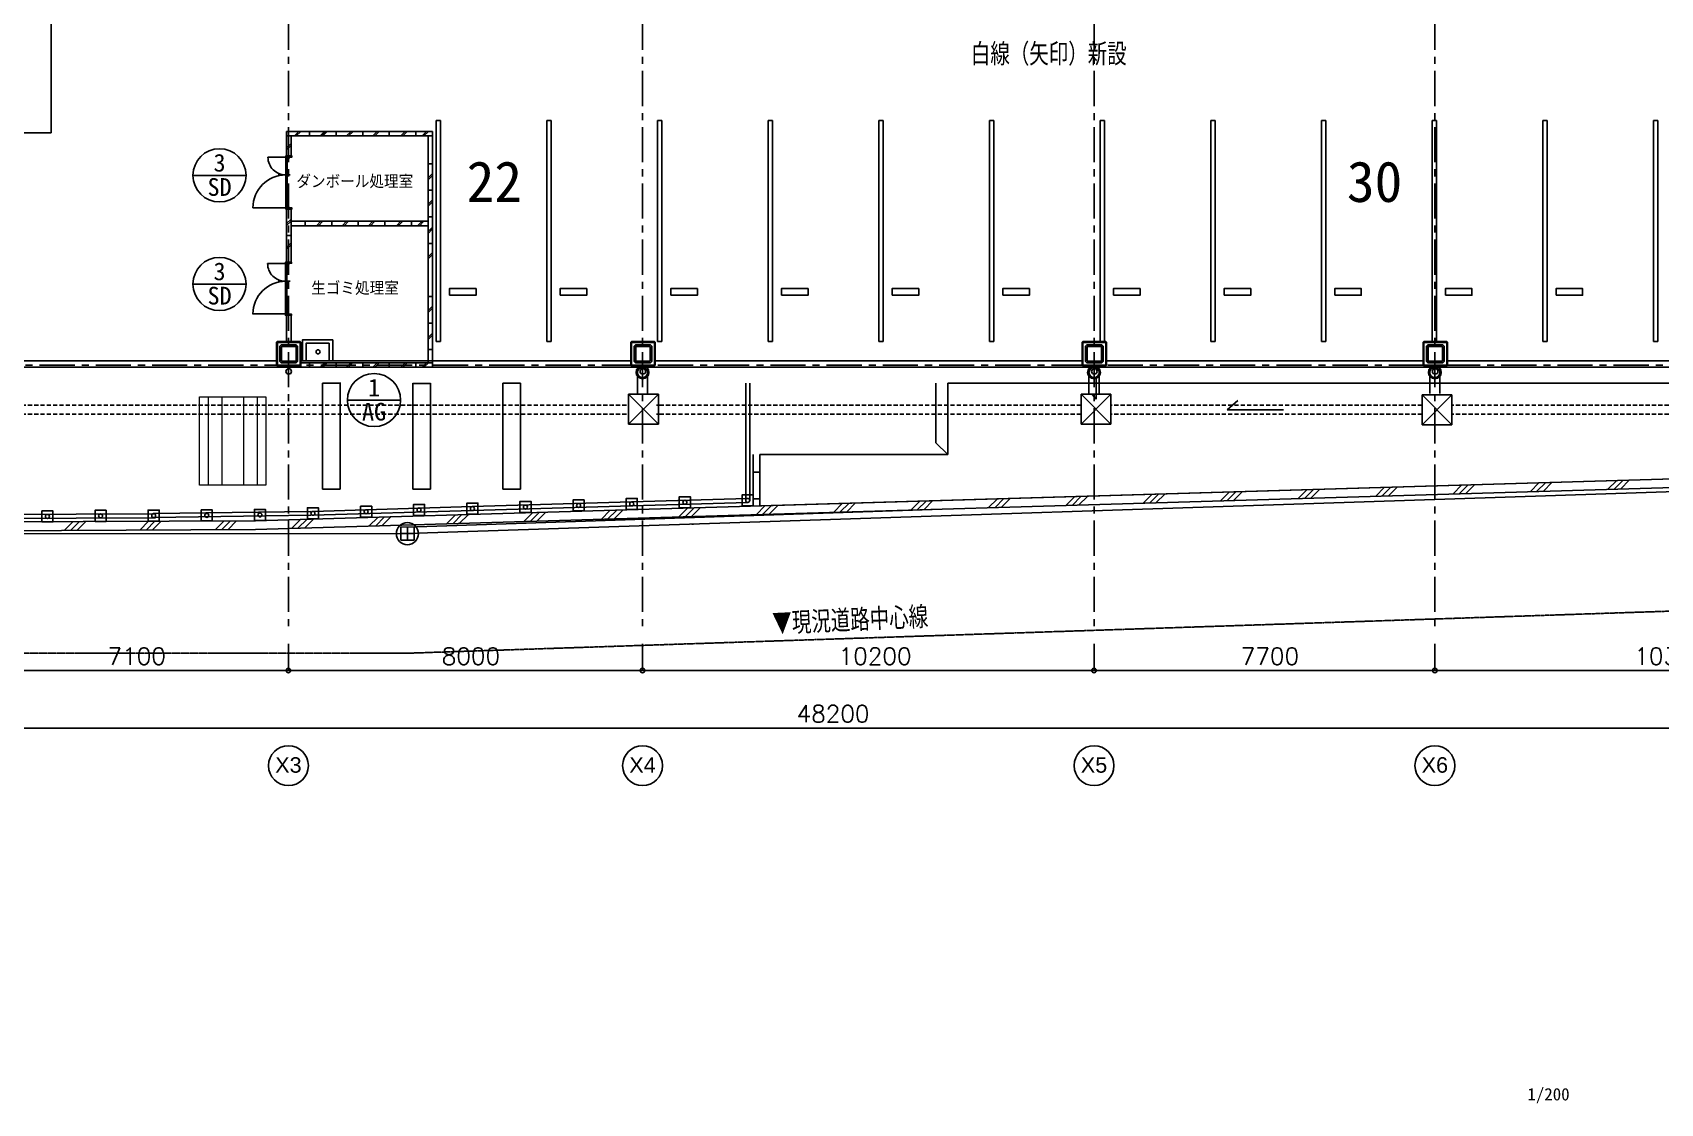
# Model space of a CAD drawing. Extents: x -5463 to 81197, y 1815 to 51771.
# Drawn here: x 23964 to 60740, y 2668 to 26864 of the extents above; entities that cross this region are included whole.
import ezdxf
from ezdxf.enums import TextEntityAlignment as Align

# ---------------------------------------------------------------- set-up
doc = ezdxf.new("R2010")
doc.units = 0
doc.header["$LTSCALE"] = 12.7
doc.header["$MEASUREMENT"] = 0
doc.linetypes.add('CENTER', pattern=[2, 1.25, -0.25, 0.25, -0.25])
doc.linetypes.add('HIDDEN', pattern=[0.375, 0.25, -0.125])
doc.layers.get('0').update_dxf_attribs({"linetype": 'CONTINUOUS'})
doc.layers.get('DEFPOINTS').update_dxf_attribs({"color": 1, "linetype": 'CONTINUOUS'})
for name, color, linetype in [('0-0', 7, 'CONTINUOUS'), ('0-1', 7, 'CONTINUOUS'), ('0-6', 7, 'CONTINUOUS'), ('80_SHELL_TEXT', 7, 'CONTINUOUS'), ('85_SHELL', 7, 'CONTINUOUS'), ('92 設備記述', 3, 'CONTINUOUS'), ('__-1', 7, 'CONTINUOUS'), ('A_建具記号', 7, 'CONTINUOUS'), ('A_建築（下図）', 8, 'CONTINUOUS'), ('A_機械基礎', 7, 'CONTINUOUS'), ('A_緑地', 3, 'CONTINUOUS'), ('A_通り芯', 8, 'CENTER'), ('A_通芯', 8, 'CONTINUOUS'), ('枠内記述', 3, 'CONTINUOUS'), ('歩行者通路', 1, 'CONTINUOUS')]:
    doc.layers.add(name, color=color, linetype=linetype)
doc.layers.add('改修範囲', color=1, linetype='CONTINUOUS', lineweight=9, true_color=0xff0000)
doc.styles.add('ARIAL', font='arial.ttf', dxfattribs={"bigfont": 'Arial'})
doc.styles.get("Standard").update_dxf_attribs({"font": 'txt', "bigfont": 'BIGFONT.SHX'})
doc.styles.add('Standard-A', font='romans.shx', dxfattribs={"bigfont": 'extfont2.shx'})
doc.styles.add('ゴシック', font='MS Gothic.ttf', dxfattribs={"height": 4})

# ---------------------------------------------------------------- blocks, each defined once
blk = doc.blocks.new('___-36')
at = {"layer": '__-1', "color": 0, "linetype": 'Continuous'}
for p, q in [((-5463.49, 4362.87), (-5463.49, 4359.87)), ((-5427.99, 4362.87), (-5427.99, 4359.87)), ((-5463.49, 4359.87), (-5427.99, 4359.87))]:
    blk.add_line(p, q, dxfattribs=at)
for centre in [(-5463.49, 4359.87), (-5427.99, 4359.87)]:
    blk.add_circle(centre, 0.25, dxfattribs=at)
at = {"layer": '__-1', "color": 0}
blk.add_text('7100', height=1.923, dxfattribs=at).set_placement((-5448.42, 4362.44), align=Align.TOP_LEFT)
blk = doc.blocks.new('___-37')
at = {"layer": '__-1', "color": 0, "linetype": 'Continuous'}
for p, q in [((-5427.99, 4362.87), (-5427.99, 4359.87)), ((-5387.99, 4362.87), (-5387.99, 4359.87)), ((-5427.99, 4359.87), (-5387.99, 4359.87))]:
    blk.add_line(p, q, dxfattribs=at)
for centre in [(-5427.99, 4359.87), (-5387.99, 4359.87)]:
    blk.add_circle(centre, 0.25, dxfattribs=at)
at = {"layer": '__-1', "color": 0}
blk.add_text('8000', height=1.923, dxfattribs=at).set_placement((-5410.67, 4362.44), align=Align.TOP_LEFT)
blk = doc.blocks.new('___-38')
at = {"layer": '__-1', "color": 0, "linetype": 'Continuous'}
for p, q in [((-5387.99, 4362.87), (-5387.99, 4359.87)), ((-5336.99, 4362.87), (-5336.99, 4359.87)), ((-5387.99, 4359.87), (-5336.99, 4359.87))]:
    blk.add_line(p, q, dxfattribs=at)
for centre in [(-5387.99, 4359.87), (-5336.99, 4359.87)]:
    blk.add_circle(centre, 0.25, dxfattribs=at)
at = {"layer": '__-1', "color": 0}
blk.add_text('10200', height=1.923, dxfattribs=at).set_placement((-5365.84, 4362.44), align=Align.TOP_LEFT)
blk = doc.blocks.new('___-39')
at = {"layer": '__-1', "color": 0, "linetype": 'Continuous'}
for p, q in [((-5336.99, 4362.87), (-5336.99, 4359.87)), ((-5298.49, 4362.87), (-5298.49, 4359.87)), ((-5336.99, 4359.87), (-5298.49, 4359.87))]:
    blk.add_line(p, q, dxfattribs=at)
for centre in [(-5336.99, 4359.87), (-5298.49, 4359.87)]:
    blk.add_circle(centre, 0.25, dxfattribs=at)
at = {"layer": '__-1', "color": 0}
blk.add_text('7700', height=1.923, dxfattribs=at).set_placement((-5320.42, 4362.44), align=Align.TOP_LEFT)
blk = doc.blocks.new('___-40')
at = {"layer": '__-1', "color": 0, "linetype": 'Continuous'}
for p, q in [((-5298.49, 4362.87), (-5298.49, 4359.87)), ((-5246.74, 4362.87), (-5246.74, 4359.87)), ((-5298.49, 4359.87), (-5246.74, 4359.87))]:
    blk.add_line(p, q, dxfattribs=at)
for centre in [(-5298.49, 4359.87), (-5246.74, 4359.87)]:
    blk.add_circle(centre, 0.25, dxfattribs=at)
at = {"layer": '__-1', "color": 0}
blk.add_text('10350', height=1.923, dxfattribs=at).set_placement((-5275.96, 4362.44), align=Align.TOP_LEFT)
blk = doc.blocks.new('___-41')
at = {"layer": '__-1', "color": 0, "linetype": 'Continuous'}
blk.add_line((-5487.74, 4353.37), (-5246.74, 4353.37), dxfattribs=at)
at = {"layer": '__-1', "color": 0}
blk.add_text('48200', height=1.923, dxfattribs=at).set_placement((-5370.59, 4355.94), align=Align.TOP_LEFT)

msp = doc.modelspace()

# ---------------------------------------------------------------- linework, layer by layer
at = {"color": 8, "linetype": 'Continuous'}
for p, q in [((29702.9, 24075.8), (29702.9, 24629.9)), ((29702.9, 24629.9), (33002.9, 24629.9)), ((29702.9, 24529.9), (33002.9, 24529.9)), ((29802.9, 24075.8), (29802.9, 24529.9)), ((30122.9, 24529.9), (33002.9, 24529.9)), ((30222.9, 24629.9), (30222.9, 24529.9)), ((30822.9, 24629.9), (30822.9, 24529.9)), ((31422.9, 24629.9), (31422.9, 24529.9)), ((32022.9, 24629.9), (32022.9, 24529.9)), ((32622.9, 24629.9), (32622.9, 24529.9)), ((32902.9, 24529.9), (32902.9, 19399.9)), ((29702.9, 24075.8), (29802.9, 24075.8)), ((29702.9, 24075.8), (29802.9, 24075.8)), ((29516.3, 23645.8), (29782.6, 23645.8)), ((32902.9, 23899.9), (33002.9, 23899.9)), ((33002.9, 23899.9), (32902.9, 23899.9)), ((33002.9, 23299.9), (32902.9, 23299.9)), ((29702.9, 22875.8), (29802.9, 22875.8)), ((29702.9, 22875.8), (29802.9, 22875.8)), ((29702.9, 21674.8), (29702.9, 22875.8)), ((29802.9, 21674.8), (29802.9, 22875.8)), ((29802.9, 22599.8), (32902.9, 22599.8)), ((29802.9, 22499.8), (32902.9, 22499.8)), ((30122.9, 22599.8), (30122.9, 22499.8)), ((30722.9, 22599.8), (30722.9, 22499.8)), ((31322.9, 22599.8), (31322.9, 22499.8)), ((31922.9, 22599.8), (31922.9, 22499.8)), ((32522.9, 22599.8), (32522.9, 22499.8)), ((33002.9, 22699.9), (32902.9, 22699.9)), ((29702.9, 22275.8), (29802.9, 22275.8)), ((33002.9, 22099.9), (32902.9, 22099.9)), ((29702.9, 21674.8), (29802.9, 21674.8)), ((29516.3, 21244.8), (29782.6, 21244.8)), ((33002.9, 20899.9), (32902.9, 20899.9)), ((29702.9, 19879.9), (29702.9, 20475.8)), ((29702.9, 20474.8), (29802.9, 20474.8)), ((29802.9, 19879.9), (29802.9, 20475.8)), ((33002.9, 20299.9), (32902.9, 20299.9)), ((33002.9, 19699.9), (32902.9, 19699.9)), ((30027.9, 19399.9), (30027.9, 19299.9)), ((30027.9, 19399.9), (33002.9, 19399.9)), ((30027.9, 19299.9), (33002.9, 19299.9)), ((30222.9, 19399.9), (30222.9, 19299.9)), ((30822.9, 19399.9), (30822.9, 19299.9)), ((31422.9, 19399.9), (31422.9, 19299.9)), ((32022.9, 19399.9), (32022.9, 19299.9)), ((32622.9, 19399.9), (32622.9, 19299.9))]:
    msp.add_line(p, q, dxfattribs=at)
at = {"color": 8, "flags": 128}
for points in [[(30746.9, 19919.9), (30746.9, 19449.9), (30061.9, 19449.9), (30061.9, 19919.9)], [(30666.5, 19844.9), (30666.5, 19449.9), (30141.5, 19449.9), (30141.5, 19844.9)]]:
    msp.add_lwpolyline(points, close=True, dxfattribs=at)
at = {"color": 8}
msp.add_circle((30414, 19649.9), 46.2, dxfattribs=at)
at = {"color": 8, "linetype": 'Continuous'}
for centre in [(29682.6, 22906.8), (29682.6, 20505.8)]:
    msp.add_arc(centre, 739, 90, 180, dxfattribs=at)
at = {"layer": '0-0', "color": 8, "linetype": 'Continuous'}
for p, q in [((54299.4, 16383.9), (54505.7, 16590.1)), ((54445.2, 16388.2), (54651.4, 16594.4)), ((54590.9, 16392.5), (54797.1, 16598.8)), ((56048.4, 16435.8), (56254.6, 16642)), ((56194.1, 16440.1), (56400.3, 16646.3)), ((56339.9, 16444.4), (56546.1, 16650.6)), ((57797.3, 16487.6), (58003.5, 16693.8)), ((57943, 16492), (58149.2, 16698.2)), ((58088.8, 16496.3), (58295, 16702.5)), ((59546.2, 16539.5), (59752.4, 16745.7)), ((59692, 16543.8), (59898.2, 16750)), ((59837.7, 16548.1), (60043.9, 16754.4)), ((40599.5, 15977.6), (40805.8, 16183.8)), ((42057, 16020.8), (42263.2, 16227)), ((42202.7, 16025.2), (42408.9, 16231.4)), ((42348.5, 16029.5), (42554.7, 16235.7)), ((43805.9, 16072.7), (44012.1, 16278.9)), ((43951.6, 16077), (44157.9, 16283.2)), ((44097.4, 16081.3), (44303.6, 16287.6)), ((45554.8, 16124.6), (45761, 16330.8)), ((45700.6, 16128.9), (45906.8, 16335.1)), ((45846.3, 16133.2), (46052.5, 16339.4)), ((47303.8, 16176.4), (47510, 16382.6)), ((47449.5, 16180.8), (47655.7, 16387)), ((47595.2, 16185.1), (47801.4, 16391.3)), ((49052.7, 16228.3), (49258.9, 16434.5)), ((49198.4, 16232.6), (49404.6, 16438.8)), ((49344.2, 16236.9), (49550.4, 16443.2)), ((50801.6, 16280.2), (51007.8, 16486.4)), ((50947.3, 16284.5), (51153.5, 16490.7)), ((51093.1, 16288.8), (51299.3, 16495)), ((52550.5, 16332), (52756.7, 16538.2)), ((52696.3, 16336.4), (52902.5, 16542.6)), ((52842, 16340.7), (53048.2, 16546.9)), ((24680.3, 15614.7), (24881.2, 15815.6)), ((24822.4, 15615.4), (25023.3, 15816.3)), ((24964.4, 15616), (25165.3, 15816.9)), ((26384.9, 15622.2), (26585.8, 15823.1)), ((26526.9, 15622.8), (26727.8, 15823.7)), ((26669, 15623.5), (26869.8, 15824.4)), ((28089.4, 15629.7), (28290.3, 15830.6)), ((28231.5, 15630.3), (28432.3, 15831.2)), ((28373.5, 15631), (28574.4, 15831.8)), ((29814.5, 15657.8), (30020.7, 15864)), ((29960.3, 15662.1), (30166.5, 15868.3)), ((30106, 15666.4), (30312.2, 15872.6)), ((31563.4, 15709.6), (31769.6, 15915.8)), ((31709.2, 15714), (31915.4, 15920.2)), ((31854.9, 15718.3), (32061.1, 15924.5)), ((33312.4, 15761.5), (33518.6, 15967.7)), ((33458.1, 15765.8), (33664.3, 15972)), ((33603.9, 15770.1), (33810.1, 15976.3)), ((35061.3, 15813.4), (35267.5, 16019.6)), ((35207, 15817.7), (35413.2, 16023.9)), ((35352.8, 15822), (35559, 16028.2)), ((36810.2, 15865.2), (37016.4, 16071.4)), ((36956, 15869.6), (37162.2, 16075.8)), ((37101.7, 15873.9), (37307.9, 16080.1)), ((38559.1, 15917.1), (38765.3, 16123.3)), ((38704.9, 15921.4), (38911.1, 16127.6)), ((38850.6, 15925.7), (39056.8, 16131.9)), ((40308.1, 15969), (40514.3, 16175.2)), ((40453.8, 15973.3), (40660, 16179.5))]:
    msp.add_line(p, q, dxfattribs=at)
at = {"layer": '0-1', "color": 8}
for p, q in [((37629.9, 19184.9), (37629.9, 18678.6)), ((37859.9, 19184.9), (37859.9, 18678.6)), ((47829.9, 19184.9), (47829.9, 18708.6)), ((48059.9, 19184.9), (48059.9, 18708.6)), ((55529.9, 19184.9), (55529.9, 18708.6)), ((55759.9, 19184.9), (55759.9, 18708.6)), ((47988.9, 19030.9), (47988.9, 18583)), ((47911.9, 18678), (47988.9, 18583)), ((68694.6, 16749.9), (32432.5, 15541.9)), ((23099.2, 15971.6), (26744.1, 15988.7)), ((23099.6, 15881.6), (26744.6, 15898.7)), ((44290.5, 16087), (32427.5, 15691.8)), ((32282.5, 15541.9), (22308, 15538.8)), ((32282.1, 15392.3), (32282.9, 15692.3)), ((32282.5, 15542.3), (32582.5, 15541.5)), ((32282.9, 15692.3), (32582.9, 15691.5)), ((32432.9, 15691.9), (32432.1, 15391.9)), ((32582.9, 15691.5), (32582.1, 15391.5)), ((32582.1, 15391.5), (32282.1, 15392.3))]:
    msp.add_line(p, q, dxfattribs=at)
at = {"layer": '0-1', "color": 8, "linetype": 'Continuous'}
for p, q in [((30516.8, 18939.9), (30516.8, 16548.8)), ((30516.8, 18939.9), (30516.8, 16548.8)), ((30516.8, 18939.9), (30916.8, 18939.9)), ((30516.8, 18939.9), (30916.8, 18939.9)), ((30916.8, 16548.8), (30916.8, 18954.8)), ((30916.8, 16548.8), (30916.8, 18939.9)), ((32551.8, 18939.9), (32551.8, 16548.8)), ((32551.8, 18939.9), (32551.8, 16548.8)), ((32551.8, 18936.4), (32951.8, 18936.4)), ((32951.8, 16548.8), (32951.8, 18939.9)), ((32951.8, 16548.8), (32951.8, 18939.9)), ((34586.8, 18940.5), (34986.8, 18940.5)), ((34586.8, 18939.9), (34586.8, 16548.8)), ((34586.8, 18939.9), (34586.8, 16548.8)), ((34986.8, 16548.8), (34986.8, 18939.9)), ((34986.8, 16548.8), (34986.8, 18939.9)), ((40074.9, 16292.2), (40074.9, 18939.9)), ((40164.9, 16292.2), (40164.9, 18939.9)), ((44369.9, 17594.9), (44369.9, 18939.9)), ((44637.9, 17326.9), (44637.9, 18939.9)), ((38102.3, 18692.6), (37427.3, 18692.6)), ((37427.3, 18017.6), (38102.3, 18692.6)), ((37427.3, 18692.6), (38102.3, 18017.6)), ((37427.3, 18692.6), (37427.3, 18017.6)), ((38102.3, 18017.6), (38102.3, 18692.6)), ((47651.6, 18692.6), (47651.6, 18017.6)), ((47651.6, 18692.6), (48326.6, 18017.6)), ((47651.6, 18017.6), (48326.6, 18692.6)), ((48326.6, 18692.6), (47651.6, 18692.6)), ((48326.6, 18017.6), (48326.6, 18692.6)), ((51195.8, 18550.3), (50948.9, 18341.1)), ((55354.6, 18678.6), (55354.6, 18003.6)), ((55354.6, 18678.6), (56029.6, 18003.6)), ((55354.6, 18003.6), (56029.6, 18678.6)), ((56029.6, 18678.6), (55354.6, 18678.6)), ((56029.6, 18003.6), (56029.6, 18678.6)), ((50948.9, 18341.1), (52221.9, 18341.1)), ((37427.3, 18017.6), (38102.3, 18017.6)), ((47651.6, 18017.6), (48326.6, 18017.6)), ((55354.6, 18003.6), (56029.6, 18003.6)), ((40244.9, 17326.9), (40244.9, 16167.2)), ((40394.9, 16167.2), (40394.9, 17326.9)), ((44369.9, 17594.9), (44637.9, 17326.9)), ((28995.3, 15833.5), (67039.6, 16961.8)), ((40394.9, 16929.9), (40244.9, 16929.9)), ((67045.5, 16761.9), (29001.2, 15633.6)), ((30516.8, 16548.8), (30916.8, 16548.8)), ((30516.8, 16548.8), (30916.8, 16548.8)), ((32551.8, 16548.8), (32951.8, 16548.8)), ((32551.8, 16548.8), (32951.8, 16548.8)), ((33897.2, 16152.6), (37497.2, 16258.2)), ((34586.8, 16548.8), (34986.8, 16548.8)), ((34586.8, 16548.8), (34986.8, 16548.8)), ((37497.2, 16258.2), (40117.2, 16337.1)), ((37499.9, 16168.2), (40119.9, 16247.2)), ((40394.9, 16329.9), (40244.9, 16329.9)), ((22921.7, 15807), (29002.9, 15833.7)), ((26698.5, 15994.3), (30251.5, 16045.9)), ((26699.8, 15904.3), (30252.8, 15955.9)), ((30295.2, 16045.8), (33897.2, 16152.6)), ((30297.8, 15955.9), (33899.9, 16062.7)), ((33899.9, 16062.7), (37499.9, 16168.2)), ((22922.6, 15607), (29003.7, 15633.7)), ((32282.9, 15692.3), (32582.9, 15691.5)), ((32282.9, 15692.3), (32582.9, 15691.5)), ((38859.3, 15756), (38895.3, 15757))]:
    msp.add_line(p, q, dxfattribs=at)
at = {"layer": '0-1', "color": 8, "linetype": 'HIDDEN', "ltscale": 30}
for p, q in [((37381.8, 18441.1), (18470.2, 18441.1)), ((47651.6, 18441.1), (38056.8, 18441.1)), ((55354.6, 18441.1), (48326.6, 18441.1)), ((66785.3, 18441.1), (56029.6, 18441.1)), ((37381.8, 18241.1), (18470.2, 18241.1)), ((47651.6, 18241.1), (38056.8, 18241.1)), ((55354.6, 18241.1), (48326.6, 18241.1)), ((66785.3, 18241.1), (56029.6, 18241.1))]:
    msp.add_line(p, q, dxfattribs=at)
at = {"layer": '0-1', "color": 8}
for points in [[(32570.5, 15954.2), (32570.5, 16204.2), (32820.5, 16204.2), (32820.5, 15954.2), (32570.5, 15954.2), (32570.5, 15954.2)], [(33774.9, 15982.7), (33774.9, 16232.7), (34024.9, 16232.7), (34024.9, 15982.7), (33774.9, 15982.7), (33774.9, 15982.7)], [(34974.9, 16018.3), (34974.9, 16268.3), (35224.9, 16268.3), (35224.9, 16018.3), (34974.9, 16018.3), (34974.9, 16018.3)], [(36174.9, 16053.9), (36174.9, 16303.9), (36424.9, 16303.9), (36424.9, 16053.9), (36174.9, 16053.9), (36174.9, 16053.9)], [(37374.9, 16088.2), (37374.9, 16338.2), (37624.9, 16338.2), (37624.9, 16088.2), (37374.9, 16088.2), (37374.9, 16088.2)], [(38574.9, 16125), (38574.9, 16375), (38824.9, 16375), (38824.9, 16125), (38574.9, 16125), (38574.9, 16125)], [(39994.9, 16167.2), (39994.9, 16417.2), (40244.9, 16417.2), (40244.9, 16167.2), (39994.9, 16167.2), (39994.9, 16167.2)], [(24174.9, 15807.2), (24174.9, 16057.2), (24424.9, 16057.2), (24424.9, 15807.2), (24174.9, 15807.2), (24174.9, 15807.2)], [(25374.9, 15818.9), (25374.9, 16068.9), (25624.9, 16068.9), (25624.9, 15818.9), (25374.9, 15818.9), (25374.9, 15818.9)], [(26574.8, 15824.1), (26574.8, 16074.1), (26824.8, 16074.1), (26824.8, 15824.1), (26574.8, 15824.1), (26574.8, 15824.1)], [(27774.9, 15829.4), (27774.9, 16079.4), (28024.9, 16079.4), (28024.9, 15829.4), (27774.9, 15829.4), (27774.9, 15829.4)], [(28974.9, 15840.3), (28974.9, 16090.3), (29224.9, 16090.3), (29224.9, 15840.3), (28974.9, 15840.3), (28974.9, 15840.3)], [(30172.8, 15875.9), (30172.8, 16125.9), (30422.8, 16125.9), (30422.8, 15875.9), (30172.8, 15875.9), (30172.8, 15875.9)], [(31374.9, 15911.5), (31374.9, 16161.5), (31624.9, 16161.5), (31624.9, 15911.5), (31374.9, 15911.5), (31374.9, 15911.5)]]:
    msp.add_lwpolyline(points, close=True, dxfattribs=at)
at = {"layer": '0-1', "color": 8, "linetype": 'Continuous'}
for centre, radius in [((37744.9, 19184.9), 145), ((37744.9, 19184.9), 115), ((47944.9, 19184.9), 145), ((47944.9, 19184.9), 115), ((55644.9, 19184.9), 145), ((55644.9, 19184.9), 115)]:
    msp.add_circle(centre, radius, dxfattribs=at)
at = {"layer": '0-1', "color": 8}
for centre, radius in [((35099.9, 16143.3), 45), ((36299.9, 16178.9), 45), ((37499.9, 16213.2), 45), ((38699.9, 16250), 45), ((40119.9, 16292.2), 45), ((24299.9, 15932.2), 45), ((25499.9, 15943.9), 45), ((26699.8, 15949.1), 45), ((27899.9, 15954.4), 45), ((29099.9, 15965.3), 45), ((30297.8, 16000.9), 45), ((31499.9, 16036.5), 45), ((32695.5, 16079.2), 45), ((33899.9, 16107.7), 45), ((32432.5, 15541.9), 250)]:
    msp.add_circle(centre, radius, dxfattribs=at)
at = {"layer": '0-6', "color": 8, "linetype": 'Continuous'}
for p, q in [((29802.9, 24355.8), (29702.9, 24255.8)), ((29802.9, 24311.5), (29702.9, 24211.5)), ((29978, 24629.9), (29878, 24529.9)), ((30022.3, 24629.9), (29922.3, 24529.9)), ((30559.3, 24629.9), (30459.3, 24529.9)), ((30578, 24629.9), (30478, 24529.9)), ((30603.6, 24629.9), (30503.6, 24529.9)), ((30622.3, 24629.9), (30522.3, 24529.9)), ((31159.3, 24629.9), (31059.3, 24529.9)), ((31203.6, 24629.9), (31103.6, 24529.9)), ((31752.3, 24629.9), (31652.3, 24529.9)), ((31796.6, 24629.9), (31696.6, 24529.9)), ((32382.9, 24629.9), (32282.9, 24529.9)), ((32427.2, 24629.9), (32327.2, 24529.9)), ((32862.3, 24629.9), (32762.3, 24529.9)), ((32906.6, 24629.9), (32806.6, 24529.9)), ((33002.9, 23680.1), (32902.9, 23580.1)), ((33002.9, 23635.8), (32902.9, 23535.8)), ((33002.9, 23085.1), (32902.9, 22985.1)), ((33002.9, 23040.8), (32902.9, 22940.8)), ((29802.9, 22645.8), (29702.9, 22545.8)), ((29802.9, 22601.5), (29702.9, 22501.5)), ((30478, 22599.8), (30378, 22499.8)), ((30522.3, 22599.8), (30422.3, 22499.8)), ((31059.3, 22599.8), (30959.3, 22499.8)), ((31103.6, 22599.8), (31003.6, 22499.8)), ((31652.3, 22599.8), (31552.3, 22499.8)), ((31696.6, 22599.8), (31596.6, 22499.8)), ((32282.9, 22599.8), (32182.9, 22499.8)), ((32327.2, 22599.8), (32227.2, 22499.8)), ((32762.3, 22599.8), (32662.3, 22499.8)), ((32806.6, 22599.8), (32706.6, 22499.8)), ((33002.9, 22470.1), (32902.9, 22370.1)), ((29802.9, 22110.8), (29702.9, 22010.8)), ((29802.9, 22066.5), (29702.9, 21966.5)), ((33002.9, 22425.8), (32902.9, 22325.8)), ((33002.9, 21895.1), (32902.9, 21795.1)), ((33002.9, 21850.8), (32902.9, 21750.8)), ((33002.9, 20680.1), (32902.9, 20580.1)), ((33002.9, 20635.8), (32902.9, 20535.8)), ((33002.9, 20074.1), (32902.9, 19974.1)), ((33002.9, 20029.8), (32902.9, 19929.8)), ((30559.3, 19399.9), (30459.3, 19299.9)), ((30578, 19399.9), (30478, 19299.9)), ((30603.6, 19399.9), (30503.6, 19299.9)), ((30622.3, 19399.9), (30522.3, 19299.9)), ((31151.3, 19399.9), (31051.3, 19299.9)), ((31195.6, 19399.9), (31095.6, 19299.9)), ((31752.3, 19399.9), (31652.3, 19299.9)), ((31796.6, 19399.9), (31696.6, 19299.9)), ((32382.9, 19399.9), (32282.9, 19299.9)), ((32427.2, 19399.9), (32327.2, 19299.9)), ((32862.3, 19399.9), (32762.3, 19299.9)), ((32906.6, 19399.9), (32806.6, 19299.9))]:
    msp.add_line(p, q, dxfattribs=at)
at = {"layer": '85_SHELL', "color": 8}
for p, q in [((29682.6, 24045.8), (29282.6, 24045.8)), ((29682.6, 24045.8), (29717.6, 24045.8)), ((29682.6, 22905.8), (29682.6, 24045.8)), ((29693.2, 24075.8), (29703.2, 24075.8)), ((29717.6, 22905.8), (29717.6, 24045.8)), ((29733.2, 24035.8), (29773.2, 24035.8)), ((29773.2, 24050.8), (29773.2, 24035.8)), ((28943.6, 22906.8), (29682.6, 22906.8)), ((29682.6, 22905.8), (29717.6, 22905.8)), ((29674.6, 21644.8), (29274.6, 21644.8)), ((29674.6, 21644.8), (29709.6, 21644.8)), ((29674.6, 20504.8), (29674.6, 21644.8)), ((29685.2, 21674.8), (29695.2, 21674.8)), ((29709.6, 20504.8), (29709.6, 21644.8)), ((29725.2, 21634.8), (29765.2, 21634.8)), ((29765.2, 21649.8), (29765.2, 21634.8)), ((28935.6, 20505.8), (29674.6, 20505.8)), ((29674.6, 20504.8), (29709.6, 20504.8))]:
    msp.add_line(p, q, dxfattribs=at)
at = {"layer": '85_SHELL', "color": 8, "flags": 128}
for points in [[(29282.6, 24045.8, 0.1989124), (29399.8, 23763, 0.1989124), (29682.6, 23645.8)], [(29274.6, 21644.8, 0.1989124), (29391.8, 21362, 0.1989124), (29674.6, 21244.8)]]:
    msp.add_lwpolyline(points, format="xyb", dxfattribs=at)
for points in [[(29813.1, 24075.8), (29823.1, 24075.8), (29823.1, 24050.8), (29762.6, 24050.8), (29762.6, 24035.8), (29722.6, 24035.8), (29722.6, 24050.8), (29682.6, 24050.8), (29682.6, 24075.8), (29692.6, 24075.8)], [(29813.1, 22875.8), (29823.1, 22875.8), (29823.1, 22900.8), (29762.6, 22900.8), (29762.6, 22915.8), (29722.6, 22915.8), (29722.6, 22900.8), (29682.6, 22900.8), (29682.6, 22875.8), (29692.6, 22875.8)], [(29805.1, 21674.8), (29815.1, 21674.8), (29815.1, 21649.8), (29754.6, 21649.8), (29754.6, 21634.8), (29714.6, 21634.8), (29714.6, 21649.8), (29674.6, 21649.8), (29674.6, 21674.8), (29684.6, 21674.8)], [(29805.1, 20474.8), (29815.1, 20474.8), (29815.1, 20499.8), (29754.6, 20499.8), (29754.6, 20514.8), (29714.6, 20514.8), (29714.6, 20499.8), (29674.6, 20499.8), (29674.6, 20474.8), (29684.6, 20474.8)]]:
    msp.add_lwpolyline(points, close=True, dxfattribs=at)
at = {"layer": '__-1', "color": 8}
for centre in [(29744.9, 10299.9), (37744.9, 10299.9), (47944.9, 10299.9), (55644.9, 10299.9)]:
    msp.add_circle(centre, 450, dxfattribs=at)
at = {"layer": 'A_建具記号'}
for p, q in [((28787.3, 23637.4), (27587.3, 23637.4)), ((28787.3, 21182.4), (27587.3, 21182.4)), ((32278, 18560.4), (31078, 18560.4))]:
    msp.add_line(p, q, dxfattribs=at)
for centre in [(28187.3, 23637.4), (28187.3, 21182.4), (31678, 18560.4)]:
    msp.add_circle(centre, 600, dxfattribs=at)
at = {"layer": 'A_建築（下図）', "color": 8, "linetype": 'Continuous'}
for p, q in [((33082.9, 19879.9), (33082.9, 24879.9)), ((33082.9, 24879.9), (33182.9, 24879.9)), ((33182.9, 19879.9), (33182.9, 24879.9)), ((35582.9, 19879.9), (35582.9, 24879.9)), ((35582.9, 24879.9), (35682.9, 24879.9)), ((35682.9, 19879.9), (35682.9, 24879.9)), ((38082.9, 19879.9), (38082.9, 24879.9)), ((38082.9, 24879.9), (38182.9, 24879.9)), ((38182.9, 19879.9), (38182.9, 24879.9)), ((40582.9, 19879.9), (40582.9, 24879.9)), ((40582.9, 24879.9), (40682.9, 24879.9)), ((40682.9, 19879.9), (40682.9, 24879.9)), ((43082.9, 19879.9), (43082.9, 24879.9)), ((43082.9, 24879.9), (43182.9, 24879.9)), ((43182.9, 19879.9), (43182.9, 24879.9)), ((45582.9, 19879.9), (45582.9, 24879.9)), ((45582.9, 24879.9), (45682.9, 24879.9)), ((45682.9, 19879.9), (45682.9, 24879.9)), ((48082.9, 19879.9), (48082.9, 24879.9)), ((48082.9, 24879.9), (48182.9, 24879.9)), ((48182.9, 19879.9), (48182.9, 24879.9)), ((50582.9, 19879.9), (50582.9, 24879.9)), ((50582.9, 24879.9), (50682.9, 24879.9)), ((50682.9, 19879.9), (50682.9, 24879.9)), ((53082.9, 19879.9), (53082.9, 24879.9)), ((53082.9, 24879.9), (53182.9, 24879.9)), ((53182.9, 19879.9), (53182.9, 24879.9)), ((55582.9, 19879.9), (55582.9, 24879.9)), ((55582.9, 24879.9), (55682.9, 24879.9)), ((55682.9, 19879.9), (55682.9, 24879.9)), ((58082.9, 19879.9), (58082.9, 24879.9)), ((58082.9, 24879.9), (58182.9, 24879.9)), ((58182.9, 19879.9), (58182.9, 24879.9)), ((60582.9, 19879.9), (60582.9, 24879.9)), ((60582.9, 24879.9), (60682.9, 24879.9)), ((60682.9, 19879.9), (60682.9, 24879.9)), ((29492.9, 19879.9), (29477.9, 19864.9)), ((29477.9, 19344.9), (29477.9, 19864.9)), ((29487.9, 19869.9), (30017.9, 19869.9)), ((29487.9, 19339.9), (29487.9, 19869.9)), ((29487.9, 19863.9), (30011.9, 19863.9)), ((29492.9, 19879.9), (30012.9, 19879.9)), ((29493.9, 19345.9), (29493.9, 19863.9)), ((30011.9, 19345.9), (30011.9, 19863.9)), ((30012.9, 19879.9), (30027.9, 19864.9)), ((30017.9, 19339.9), (30017.9, 19869.9)), ((30027.9, 19344.9), (30027.9, 19864.9)), ((33182.9, 19879.9), (33082.9, 19879.9)), ((35682.9, 19879.9), (35582.9, 19879.9)), ((37492.9, 19879.9), (37477.9, 19864.9)), ((37477.9, 19344.9), (37477.9, 19864.9)), ((37487.9, 19869.9), (38017.9, 19869.9)), ((37487.9, 19339.9), (37487.9, 19869.9)), ((37487.9, 19863.9), (38011.9, 19863.9)), ((37492.9, 19879.9), (38012.9, 19879.9)), ((37493.9, 19345.9), (37493.9, 19863.9)), ((38011.9, 19345.9), (38011.9, 19863.9)), ((38012.9, 19879.9), (38027.9, 19864.9)), ((38017.9, 19339.9), (38017.9, 19869.9)), ((38027.9, 19344.9), (38027.9, 19864.9)), ((38182.9, 19879.9), (38082.9, 19879.9)), ((40682.9, 19879.9), (40582.9, 19879.9)), ((43182.9, 19879.9), (43082.9, 19879.9)), ((45682.9, 19879.9), (45582.9, 19879.9)), ((47692.9, 19879.9), (47677.9, 19864.9)), ((47677.9, 19344.9), (47677.9, 19864.9)), ((47687.9, 19869.9), (48217.9, 19869.9)), ((47687.9, 19339.9), (47687.9, 19869.9)), ((47687.9, 19863.9), (48211.9, 19863.9)), ((47692.9, 19879.9), (48212.9, 19879.9)), ((47693.9, 19345.9), (47693.9, 19863.9)), ((48182.9, 19879.9), (48082.9, 19879.9)), ((48211.9, 19345.9), (48211.9, 19863.9)), ((48212.9, 19879.9), (48227.9, 19864.9)), ((48217.9, 19339.9), (48217.9, 19869.9)), ((48227.9, 19344.9), (48227.9, 19864.9)), ((50682.9, 19879.9), (50582.9, 19879.9)), ((53182.9, 19879.9), (53082.9, 19879.9)), ((55392.9, 19879.9), (55377.9, 19864.9)), ((55377.9, 19344.9), (55377.9, 19864.9)), ((55387.9, 19869.9), (55917.9, 19869.9)), ((55387.9, 19339.9), (55387.9, 19869.9)), ((55387.9, 19863.9), (55911.9, 19863.9)), ((55392.9, 19879.9), (55912.9, 19879.9)), ((55393.9, 19345.9), (55393.9, 19863.9)), ((55682.9, 19879.9), (55582.9, 19879.9)), ((55911.9, 19345.9), (55911.9, 19863.9)), ((55912.9, 19879.9), (55927.9, 19864.9)), ((55917.9, 19339.9), (55917.9, 19869.9)), ((55927.9, 19344.9), (55927.9, 19864.9)), ((58182.9, 19879.9), (58082.9, 19879.9)), ((60682.9, 19879.9), (60582.9, 19879.9)), ((29477.9, 19449.9), (22982.9, 19449.9)), ((22982.9, 19299.9), (66052.9, 19299.9)), ((29477.9, 19344.9), (29492.9, 19329.9)), ((29487.9, 19345.9), (30011.9, 19345.9)), ((29487.9, 19339.9), (30017.9, 19339.9)), ((29492.9, 19329.9), (30012.9, 19329.9)), ((30027.9, 19344.9), (30012.9, 19329.9)), ((37477.9, 19449.9), (30027.9, 19449.9)), ((37477.9, 19344.9), (37492.9, 19329.9)), ((37487.9, 19345.9), (38011.9, 19345.9)), ((37487.9, 19339.9), (38017.9, 19339.9)), ((37492.9, 19329.9), (38012.9, 19329.9)), ((38027.9, 19344.9), (38012.9, 19329.9)), ((47677.9, 19449.9), (38027.9, 19449.9)), ((47677.9, 19344.9), (47692.9, 19329.9)), ((47687.9, 19345.9), (48211.9, 19345.9)), ((47687.9, 19339.9), (48217.9, 19339.9)), ((47692.9, 19329.9), (48212.9, 19329.9)), ((48227.9, 19344.9), (48212.9, 19329.9)), ((55377.9, 19449.9), (48227.9, 19449.9)), ((55377.9, 19344.9), (55392.9, 19329.9)), ((55387.9, 19345.9), (55911.9, 19345.9)), ((55387.9, 19339.9), (55917.9, 19339.9)), ((55392.9, 19329.9), (55912.9, 19329.9)), ((55927.9, 19344.9), (55912.9, 19329.9)), ((65487.9, 19449.9), (55927.9, 19449.9))]:
    msp.add_line(p, q, dxfattribs=at)
for points in [[(33382.9, 20929.9), (33982.9, 20929.9), (33982.9, 21079.9), (33382.9, 21079.9), (33382.9, 20929.9)], [(35882.9, 20929.9), (36482.9, 20929.9), (36482.9, 21079.9), (35882.9, 21079.9), (35882.9, 20929.9)], [(38382.9, 20929.9), (38982.9, 20929.9), (38982.9, 21079.9), (38382.9, 21079.9), (38382.9, 20929.9)], [(40882.9, 20929.9), (41482.9, 20929.9), (41482.9, 21079.9), (40882.9, 21079.9), (40882.9, 20929.9)], [(43382.9, 20929.9), (43982.9, 20929.9), (43982.9, 21079.9), (43382.9, 21079.9), (43382.9, 20929.9)], [(45882.9, 20929.9), (46482.9, 20929.9), (46482.9, 21079.9), (45882.9, 21079.9), (45882.9, 20929.9)], [(48382.9, 20929.9), (48982.9, 20929.9), (48982.9, 21079.9), (48382.9, 21079.9), (48382.9, 20929.9)], [(50882.9, 20929.9), (51482.9, 20929.9), (51482.9, 21079.9), (50882.9, 21079.9), (50882.9, 20929.9)], [(53382.9, 20929.9), (53982.9, 20929.9), (53982.9, 21079.9), (53382.9, 21079.9), (53382.9, 20929.9)], [(55882.9, 20929.9), (56482.9, 20929.9), (56482.9, 21079.9), (55882.9, 21079.9), (55882.9, 20929.9)], [(58382.9, 20929.9), (58982.9, 20929.9), (58982.9, 21079.9), (58382.9, 21079.9), (58382.9, 20929.9)], [(29910.9, 19429.9), (29594.9, 19429.9), (29577.9, 19446.9), (29577.9, 19762.9), (29594.9, 19779.9), (29910.9, 19779.9), (29927.9, 19762.9), (29927.9, 19446.9), (29910.9, 19429.9)], [(29910.9, 19441.9), (29594.9, 19441.9), (29589.9, 19446.9), (29589.9, 19762.9), (29594.9, 19767.9), (29910.9, 19767.9), (29915.9, 19762.9), (29915.9, 19446.9), (29910.9, 19441.9)], [(37910.9, 19429.9), (37594.9, 19429.9), (37577.9, 19446.9), (37577.9, 19762.9), (37594.9, 19779.9), (37910.9, 19779.9), (37927.9, 19762.9), (37927.9, 19446.9), (37910.9, 19429.9)], [(37910.9, 19441.9), (37594.9, 19441.9), (37589.9, 19446.9), (37589.9, 19762.9), (37594.9, 19767.9), (37910.9, 19767.9), (37915.9, 19762.9), (37915.9, 19446.9), (37910.9, 19441.9)], [(48110.9, 19429.9), (47794.9, 19429.9), (47777.9, 19446.9), (47777.9, 19762.9), (47794.9, 19779.9), (48110.9, 19779.9), (48127.9, 19762.9), (48127.9, 19446.9), (48110.9, 19429.9)], [(48110.9, 19441.9), (47794.9, 19441.9), (47789.9, 19446.9), (47789.9, 19762.9), (47794.9, 19767.9), (48110.9, 19767.9), (48115.9, 19762.9), (48115.9, 19446.9), (48110.9, 19441.9)], [(55810.9, 19429.9), (55494.9, 19429.9), (55477.9, 19446.9), (55477.9, 19762.9), (55494.9, 19779.9), (55810.9, 19779.9), (55827.9, 19762.9), (55827.9, 19446.9), (55810.9, 19429.9)], [(55810.9, 19441.9), (55494.9, 19441.9), (55489.9, 19446.9), (55489.9, 19762.9), (55494.9, 19767.9), (55810.9, 19767.9), (55815.9, 19762.9), (55815.9, 19446.9), (55810.9, 19441.9)]]:
    msp.add_lwpolyline(points, close=True, dxfattribs=at)
at = {"layer": 'A_建築（下図）', "color": 8}
for points in [[(29582.9, 19804.9), (29922.9, 19804.9), (29952.9, 19774.9), (29952.9, 19434.9), (29922.9, 19404.9), (29582.9, 19404.9), (29552.9, 19434.9), (29552.9, 19774.9), (29582.9, 19804.9)], [(37582.9, 19804.9), (37922.9, 19804.9), (37952.9, 19774.9), (37952.9, 19434.9), (37922.9, 19404.9), (37582.9, 19404.9), (37552.9, 19434.9), (37552.9, 19774.9), (37582.9, 19804.9)], [(47782.9, 19804.9), (48122.9, 19804.9), (48152.9, 19774.9), (48152.9, 19434.9), (48122.9, 19404.9), (47782.9, 19404.9), (47752.9, 19434.9), (47752.9, 19774.9), (47782.9, 19804.9)], [(55482.9, 19804.9), (55822.9, 19804.9), (55852.9, 19774.9), (55852.9, 19434.9), (55822.9, 19404.9), (55482.9, 19404.9), (55452.9, 19434.9), (55452.9, 19774.9), (55482.9, 19804.9)]]:
    msp.add_lwpolyline(points, close=True, dxfattribs=at)
at = {"layer": 'A_建築（下図）', "color": 8, "linetype": 'Continuous'}
for centre in [(29750.9, 19207.5), (37750.9, 19207.5), (47950.9, 19207.5), (55650.9, 19207.5)]:
    msp.add_circle(centre, 62.5, dxfattribs=at)
at = {"layer": 'A_機械基礎', "color": 8}
msp.add_line((33002.9, 24629.9), (33002.9, 19299.9), dxfattribs=at)
at = {"layer": 'A_緑地', "color": 8}
for p, q in [((65874.9, 18939.9), (44637.9, 18939.9)), ((44637.9, 17326.9), (44637.9, 18939.9)), ((40394.9, 17326.9), (44637.9, 17326.9)), ((40394.9, 16171.6), (40394.9, 17326.9)), ((40394.9, 16171.6), (68321, 16999.8))]:
    msp.add_line(p, q, dxfattribs=at)
at = {"layer": 'A_通り芯', "color": 8, "ltscale": 50}
for p, q in [((29744.9, 50125.8), (29744.9, 13349.9)), ((37744.9, 50125.8), (37744.9, 13349.9)), ((47944.9, 50125.8), (47944.9, 13349.9)), ((55644.9, 50125.8), (55644.9, 13349.9)), ((11423, 19349.9), (75710.5, 19349.9))]:
    msp.add_line(p, q, dxfattribs=at)
at = {"layer": 'A_通芯', "color": 8, "linetype": 'CENTER', "ltscale": 2}
for p, q in [((73752.7, 14217), (32478.1, 12841.9)), ((32478.1, 12841.9), (22175, 12838.7))]:
    msp.add_line(p, q, dxfattribs=at)
at = {"layer": '改修範囲', "color": 8}
msp.add_line((24382.9, 24599.9), (22982.9, 24599.9), dxfattribs=at)
for points in [[(27737.1, 18634.5), (29237.1, 18634.5), (29237.1, 16634.5), (27737.1, 16634.5)], [(27937.1, 18634.5), (28237.1, 18634.5), (28237.1, 16634.5), (27937.1, 16634.5)], [(28737.1, 18634.5), (29037.1, 18634.5), (29037.1, 16634.5), (28737.1, 16634.5)]]:
    msp.add_lwpolyline(points, close=True, dxfattribs=at)
at = {"layer": '歩行者通路', "color": 8}
msp.add_lwpolyline([(20802.9, 51749.6), (20802.9, 48549.9), (22202.9, 48549.9), (22202.9, 49284.3), (22992.1, 49284.3), (22989.6, 40769.9), (20624.9, 40769.9), (20624.9, 38798.8), (22982.9, 38798.8), (22982.9, 24599.9), (24382.9, 24599.9), (24382.9, 50684.3), (22202.9, 50684.3), (22202.9, 51749.6)], dxfattribs=at)

# ---------------------------------------------------------------- block references
at = {"layer": '__-1', "color": 8, "xscale": 200, "yscale": 200, "zscale": 200}
for name in ['___-36', '___-37', '___-38', '___-39', '___-40', '___-41']:
    msp.add_blockref(name, (1115341.9, -859524.2), dxfattribs=at)

# ---------------------------------------------------------------- texts
at = {"layer": '80_SHELL_TEXT', "color": 8}
for s, p in [('ダンボール処理室', (29923.6, 23345.3)), ('生ゴミ処理室', (30258.2, 20935.2))]:
    msp.add_text(s, height=300, dxfattribs=at).set_placement(p)
at = {"layer": '92 設備記述', "color": 8, "style": 'Standard-A', "width": 0.8}
msp.add_text('白線（矢印）新設', height=500, dxfattribs=at).set_placement((45161.8, 26371.4), align=Align.MIDDLE_LEFT)
msp.add_text('▼現況道路中心線', height=500, rotation=2.62853, dxfattribs=at).set_placement((40690.3, 13250.7))
at = {"layer": '__-1', "color": 8, "style": 'ARIAL'}
for s, p in [('X3', (29444.9, 10140.5)), ('X4', (37444.9, 10140.5)), ('X5', (47644.9, 10140.5)), ('X6', (55344.9, 10140.5))]:
    msp.add_text(s, height=350, dxfattribs=at).set_placement(p)
at = {"layer": 'A_建具記号', "style": 'ゴシック'}
for s, p in [('3', (28188.6, 23919.6)), ('SD', (28188.6, 23374)), ('3', (28188.6, 21464.7)), ('SD', (28188.6, 20919.1)), ('1', (31679.2, 18842.7)), ('AG', (31679.2, 18297.1))]:
    msp.add_text(s, height=400, dxfattribs=at).set_placement(p, align=Align.MIDDLE)
at = {"layer": 'DEFPOINTS', "color": 8, "style": 'ゴシック'}
for s, p in [('22', (33770.8, 23036)), ('30', (53656.6, 23036))]:
    msp.add_text(s, height=920, dxfattribs=at).set_placement(p)
at = {"layer": '枠内記述', "linetype": 'ByBlock', "lineweight": -2, "style": 'ゴシック'}
msp.add_text('1/200', height=280, dxfattribs=at).set_placement((57736, 2736))

doc.saveas('drawing.dxf')
